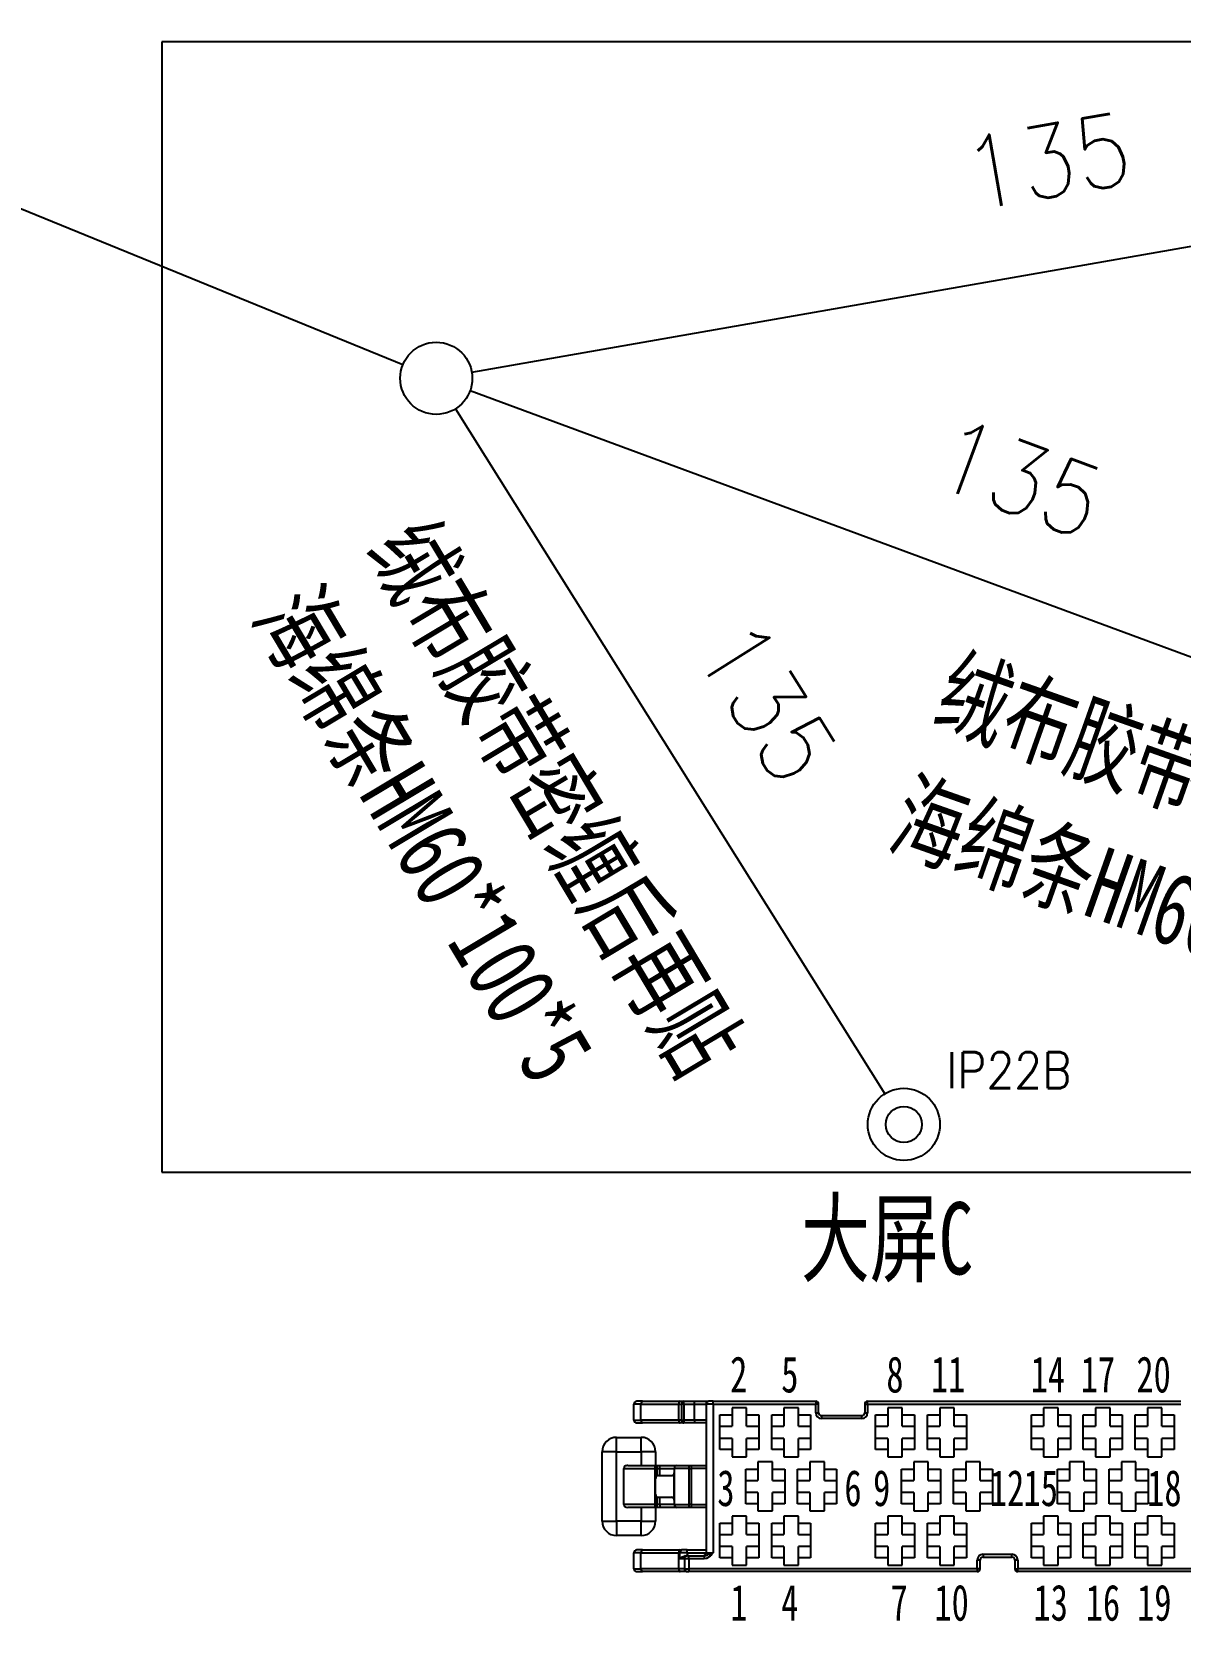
# Model space of a CAD drawing. Header units: inches. Extents: x 47316 to 59086, y 3141 to 11743.
# Drawn here: x 52484.3 to 52563.9, y 8433.8 to 8543.9 of the extents above; entities that cross this region are included whole.
import ezdxf

# ---------------------------------------------------------------- set-up
doc = ezdxf.new("R2010")
doc.units = ezdxf.units.IN
doc.header["$MEASUREMENT"] = 0
doc.layers.add('___SHELL', color=7, linetype='Continuous')
doc.styles.add('MtX_FangSong_GB2312', font='')
doc.styles.get("Standard").update_dxf_attribs({"font": ''})
doc.styles.get('MtX_FangSong_GB2312').set_extended_font_data('FangSong_GB2312')
doc.styles.get('Standard').set_extended_font_data('SimSun')
doc.linetypes.add('_VH_FOAM_COVERING_2', pattern='A,0.0001,[31,VeSys.shx,S=0.1,R=0,X=0,Y=0],-0.4,[31,VeSys.shx,S=0.1,R=180,X=0,Y=0],-0.0001', length=0.4002)

msp = doc.modelspace()

# ---------------------------------------------------------------- linework, layer by layer
at = {"color": 0, "linetype": '_VH_FOAM_COVERING_2', "lineweight": -2, "ltscale": 5}
for p, q in [((52510.07, 8520.86), (52404.71, 8563.8)), ((52514.84, 8520.35), (52595.96, 8534.55)), ((52584.47, 8493.3), (52514.73, 8519.05)), ((52513.71, 8517.8), (52543.47, 8470.35))]:
    msp.add_line(p, q, dxfattribs=at)
at = {"color": 1}
for p, q in [((52613.63, 8543.23), (52493.36, 8543.23)), ((52493.36, 8543.23), (52493.36, 8464.91)), ((52493.36, 8464.91), (52613.63, 8464.91))]:
    msp.add_line(p, q, dxfattribs=at)
at = {"color": 0, "linetype": 'Continuous', "lineweight": -2}
for centre, radius in [((52512.38, 8519.92), 2.5), ((52544.79, 8468.23), 2.5), ((52544.79, 8468.23), 1.25)]:
    msp.add_circle(centre, radius, dxfattribs=at)
at = {"layer": '___SHELL', "color": 0, "lineweight": -2, "ltscale": 0.009743}
for p, q in [((52526.67, 8449.05), (52526.28, 8449.05)), ((52526.28, 8447.55), (52526.67, 8447.55)), ((52526.67, 8438.75), (52526.28, 8438.75)), ((52526.28, 8437.25), (52526.67, 8437.25)), ((52529.58, 8437.45), (52529.19, 8437.45))]:
    msp.add_line(p, q, dxfattribs=at)
at = {"layer": '___SHELL', "color": 0, "lineweight": -2, "ltscale": 0.065579}
for p, q in [((52526.67, 8449.05), (52529.29, 8449.05)), ((52526.56, 8448.85), (52529.19, 8448.85)), ((52529.19, 8447.75), (52526.56, 8447.75)), ((52529.29, 8447.55), (52526.67, 8447.55)), ((52526.56, 8438.55), (52529.19, 8438.55)), ((52526.67, 8438.75), (52529.29, 8438.75)), ((52529.19, 8437.45), (52526.56, 8437.45)), ((52529.29, 8437.25), (52526.67, 8437.25))]:
    msp.add_line(p, q, dxfattribs=at)
at = {"layer": '___SHELL', "color": 0, "lineweight": -2, "ltscale": 0.006091}
for p, q in [((52529.29, 8449.05), (52529.53, 8449.05)), ((52529.53, 8447.55), (52529.29, 8447.55))]:
    msp.add_line(p, q, dxfattribs=at)
at = {"layer": '___SHELL', "color": 0, "lineweight": -2, "ltscale": 0.018587}
for p, q in [((52529.53, 8449.05), (52530.28, 8449.05)), ((52529.53, 8448.85), (52530.28, 8448.85)), ((52530.28, 8447.75), (52529.53, 8447.75)), ((52530.28, 8447.55), (52529.53, 8447.55))]:
    msp.add_line(p, q, dxfattribs=at)
at = {"layer": '___SHELL', "color": 0, "lineweight": -2, "ltscale": 0.005}
for p, q in [((52529.53, 8448.85), (52529.53, 8449.05)), ((52530.28, 8448.85), (52530.28, 8449.05)), ((52531.58, 8448.85), (52531.58, 8449.05)), ((52538.68, 8449.05), (52538.68, 8448.85)), ((52542.28, 8448.85), (52542.28, 8449.05)), ((52539.08, 8448.05), (52539.08, 8447.85)), ((52541.88, 8447.85), (52541.88, 8448.05)), ((52542.08, 8448.85), (52542.28, 8448.85)), ((52542.08, 8448.25), (52542.28, 8448.25)), ((52529.53, 8447.75), (52529.53, 8447.55)), ((52530.28, 8447.75), (52530.28, 8447.55)), ((52527.66, 8444.6), (52527.66, 8444.4)), ((52527.88, 8444.4), (52527.88, 8444.6)), ((52529.88, 8444.6), (52530.08, 8444.6)), ((52529.88, 8444.6), (52529.88, 8444.4)), ((52530.08, 8444.4), (52530.08, 8444.6)), ((52529.88, 8444.4), (52530.08, 8444.4)), ((52527.66, 8441.9), (52527.66, 8441.7)), ((52527.88, 8441.9), (52527.88, 8441.7)), ((52529.88, 8441.9), (52529.88, 8441.7)), ((52530.08, 8441.9), (52529.88, 8441.9)), ((52530.08, 8441.7), (52529.88, 8441.7)), ((52530.08, 8441.7), (52530.08, 8441.9)), ((52529.77, 8438.55), (52529.77, 8438.75)), ((52529.77, 8438.55), (52529.77, 8438.35)), ((52529.88, 8438.15), (52529.88, 8438.35)), ((52530.94, 8438.35), (52530.94, 8438.15)), ((52550.08, 8438.05), (52549.88, 8438.05)), ((52550.28, 8438.45), (52550.28, 8438.25)), ((52552.28, 8438.25), (52552.28, 8438.45)), ((52552.68, 8438.05), (52552.48, 8438.05)), ((52529.88, 8437.45), (52529.88, 8437.25)), ((52549.88, 8437.45), (52549.88, 8437.25)), ((52550.08, 8437.45), (52549.88, 8437.45)), ((52552.48, 8437.45), (52552.68, 8437.45)), ((52552.68, 8437.25), (52552.68, 8437.45))]:
    msp.add_line(p, q, dxfattribs=at)
at = {"layer": '___SHELL', "color": 0, "lineweight": -2, "ltscale": 0.025}
for p, q in [((52530.28, 8449.05), (52531.28, 8449.05)), ((52533.88, 8448.6), (52532.88, 8448.6)), ((52537.48, 8448.6), (52536.48, 8448.6)), ((52544.68, 8448.6), (52543.68, 8448.6)), ((52548.28, 8448.6), (52547.28, 8448.6)), ((52555.48, 8448.6), (52554.48, 8448.6)), ((52559.08, 8448.6), (52558.08, 8448.6)), ((52562.68, 8448.6), (52561.68, 8448.6)), ((52524.88, 8445.55), (52524.88, 8446.55)), ((52526.58, 8445.55), (52526.58, 8446.55)), ((52524.88, 8445.55), (52523.88, 8445.55)), ((52527.58, 8445.55), (52526.58, 8445.55)), ((52532.88, 8445.2), (52533.88, 8445.2)), ((52535.68, 8444.85), (52534.68, 8444.85)), ((52536.48, 8445.2), (52537.48, 8445.2)), ((52539.28, 8444.85), (52538.28, 8444.85)), ((52543.68, 8445.2), (52544.68, 8445.2)), ((52546.48, 8444.85), (52545.48, 8444.85)), ((52547.28, 8445.2), (52548.28, 8445.2)), ((52550.08, 8444.85), (52549.08, 8444.85)), ((52554.48, 8445.2), (52555.48, 8445.2)), ((52557.28, 8444.85), (52556.28, 8444.85)), ((52558.08, 8445.2), (52559.08, 8445.2)), ((52560.88, 8444.85), (52559.88, 8444.85)), ((52561.68, 8445.2), (52562.68, 8445.2)), ((52527.88, 8444.4), (52528.88, 8444.4)), ((52529.88, 8444.4), (52528.88, 8444.4)), ((52528.88, 8441.9), (52527.88, 8441.9)), ((52528.88, 8441.9), (52529.88, 8441.9)), ((52534.68, 8441.45), (52535.68, 8441.45)), ((52538.28, 8441.45), (52539.28, 8441.45)), ((52545.48, 8441.45), (52546.48, 8441.45)), ((52549.08, 8441.45), (52550.08, 8441.45)), ((52556.28, 8441.45), (52557.28, 8441.45)), ((52559.88, 8441.45), (52560.88, 8441.45)), ((52523.88, 8440.75), (52524.88, 8440.75)), ((52524.88, 8440.75), (52524.88, 8439.75)), ((52526.58, 8440.75), (52527.58, 8440.75)), ((52526.58, 8439.75), (52526.58, 8440.75)), ((52533.88, 8441.1), (52532.88, 8441.1)), ((52537.48, 8441.1), (52536.48, 8441.1)), ((52544.68, 8441.1), (52543.68, 8441.1)), ((52548.28, 8441.1), (52547.28, 8441.1)), ((52555.48, 8441.1), (52554.48, 8441.1)), ((52559.08, 8441.1), (52558.08, 8441.1)), ((52562.68, 8441.1), (52561.68, 8441.1)), ((52532.88, 8437.7), (52533.88, 8437.7)), ((52536.48, 8437.7), (52537.48, 8437.7)), ((52543.68, 8437.7), (52544.68, 8437.7)), ((52547.28, 8437.7), (52548.28, 8437.7)), ((52554.48, 8437.7), (52555.48, 8437.7)), ((52558.08, 8437.7), (52559.08, 8437.7)), ((52561.68, 8437.7), (52562.68, 8437.7))]:
    msp.add_line(p, q, dxfattribs=at)
at = {"layer": '___SHELL', "color": 0, "lineweight": -2, "ltscale": 0.0075}
for p, q in [((52531.58, 8449.05), (52531.28, 8449.05)), ((52529.58, 8438.15), (52529.88, 8438.15)), ((52529.58, 8437.45), (52529.88, 8437.45))]:
    msp.add_line(p, q, dxfattribs=at)
at = {"layer": '___SHELL', "color": 0, "lineweight": -2, "ltscale": 0.177501}
for p, q in [((52531.58, 8449.05), (52538.68, 8449.05)), ((52531.58, 8448.85), (52538.68, 8448.85))]:
    msp.add_line(p, q, dxfattribs=at)
at = {"layer": '___SHELL', "color": 0, "lineweight": -2}
for p, q in [((52542.28, 8449.05), (52563.98, 8449.05)), ((52542.28, 8448.85), (52563.98, 8448.85)), ((52529.27, 8438.15), (52529.44, 8438.27)), ((52529.44, 8438.27), (52529.61, 8438.34)), ((52530.94, 8438.15), (52531.13, 8438.18)), ((52531.13, 8438.18), (52531.39, 8438.35)), ((52549.88, 8437.45), (52529.88, 8437.45)), ((52549.88, 8437.25), (52529.88, 8437.25))]:
    msp.add_line(p, q, dxfattribs=at)
at = {"layer": '___SHELL', "color": 0, "lineweight": -2, "ltscale": 0.012178}
for p, q in [((52526.56, 8448.85), (52526.08, 8448.85)), ((52526.08, 8447.75), (52526.56, 8447.75)), ((52526.56, 8438.55), (52526.08, 8438.55)), ((52526.08, 8437.45), (52526.56, 8437.45)), ((52529.78, 8437.25), (52529.29, 8437.25))]:
    msp.add_line(p, q, dxfattribs=at)
at = {"layer": '___SHELL', "color": 0, "lineweight": -2, "ltscale": 0.0275}
for p, q in [((52526.08, 8447.75), (52526.08, 8448.85)), ((52526.56, 8447.75), (52526.56, 8448.85)), ((52529.19, 8447.75), (52529.19, 8448.85)), ((52529.38, 8448.85), (52529.38, 8447.75)), ((52529.53, 8448.85), (52529.53, 8447.75)), ((52530.28, 8447.75), (52530.28, 8448.85)), ((52526.08, 8437.45), (52526.08, 8438.55)), ((52526.56, 8437.45), (52526.56, 8438.55)), ((52529.19, 8437.45), (52529.19, 8438.55))]:
    msp.add_line(p, q, dxfattribs=at)
at = {"layer": '___SHELL', "color": 0, "lineweight": -2, "ltscale": 0.004874}
for p, q in [((52529.19, 8448.85), (52529.38, 8448.85)), ((52529.38, 8447.75), (52529.19, 8447.75))]:
    msp.add_line(p, q, dxfattribs=at)
at = {"layer": '___SHELL', "color": 0, "lineweight": -2, "ltscale": 0.003783}
for p, q in [((52529.53, 8448.85), (52529.38, 8448.85)), ((52529.38, 8447.75), (52529.53, 8447.75))]:
    msp.add_line(p, q, dxfattribs=at)
at = {"layer": '___SHELL', "color": 0, "lineweight": -2, "ltscale": 0.02}
for p, q in [((52530.28, 8448.85), (52531.08, 8448.85)), ((52529.08, 8444.6), (52529.88, 8444.6)), ((52529.88, 8441.7), (52529.08, 8441.7))]:
    msp.add_line(p, q, dxfattribs=at)
at = {"layer": '___SHELL', "color": 0, "lineweight": -2, "ltscale": 0.0125}
for p, q in [((52531.58, 8448.85), (52531.08, 8448.85)), ((52532.88, 8448.6), (52532.88, 8448.1)), ((52533.88, 8448.1), (52533.88, 8448.6)), ((52536.48, 8448.6), (52536.48, 8448.1)), ((52537.48, 8448.1), (52537.48, 8448.6)), ((52543.68, 8448.6), (52543.68, 8448.1)), ((52544.68, 8448.1), (52544.68, 8448.6)), ((52547.28, 8448.6), (52547.28, 8448.1)), ((52548.28, 8448.1), (52548.28, 8448.6)), ((52554.48, 8448.6), (52554.48, 8448.1)), ((52555.48, 8448.1), (52555.48, 8448.6)), ((52558.08, 8448.6), (52558.08, 8448.1)), ((52559.08, 8448.1), (52559.08, 8448.6)), ((52561.68, 8448.6), (52561.68, 8448.1)), ((52562.68, 8448.1), (52562.68, 8448.6)), ((52532.88, 8445.7), (52532.88, 8445.2)), ((52533.88, 8445.2), (52533.88, 8445.7)), ((52536.48, 8445.7), (52536.48, 8445.2)), ((52537.48, 8445.2), (52537.48, 8445.7)), ((52543.68, 8445.7), (52543.68, 8445.2)), ((52544.68, 8445.2), (52544.68, 8445.7)), ((52547.28, 8445.7), (52547.28, 8445.2)), ((52548.28, 8445.2), (52548.28, 8445.7)), ((52554.48, 8445.7), (52554.48, 8445.2)), ((52555.48, 8445.2), (52555.48, 8445.7)), ((52558.08, 8445.7), (52558.08, 8445.2)), ((52559.08, 8445.2), (52559.08, 8445.7)), ((52561.68, 8445.7), (52561.68, 8445.2)), ((52562.68, 8445.2), (52562.68, 8445.7)), ((52534.68, 8444.85), (52534.68, 8444.35)), ((52535.68, 8444.35), (52535.68, 8444.85)), ((52538.28, 8444.85), (52538.28, 8444.35)), ((52539.28, 8444.35), (52539.28, 8444.85)), ((52545.48, 8444.85), (52545.48, 8444.35)), ((52546.48, 8444.35), (52546.48, 8444.85)), ((52549.08, 8444.85), (52549.08, 8444.35)), ((52550.08, 8444.35), (52550.08, 8444.85)), ((52556.28, 8444.85), (52556.28, 8444.35)), ((52557.28, 8444.35), (52557.28, 8444.85)), ((52559.88, 8444.85), (52559.88, 8444.35)), ((52560.88, 8444.35), (52560.88, 8444.85)), ((52527.88, 8443.9), (52527.88, 8444.4)), ((52527.88, 8441.9), (52527.88, 8442.4)), ((52534.68, 8441.95), (52534.68, 8441.45)), ((52535.68, 8441.45), (52535.68, 8441.95)), ((52538.28, 8441.95), (52538.28, 8441.45)), ((52539.28, 8441.45), (52539.28, 8441.95)), ((52545.48, 8441.95), (52545.48, 8441.45)), ((52546.48, 8441.45), (52546.48, 8441.95)), ((52549.08, 8441.95), (52549.08, 8441.45)), ((52550.08, 8441.45), (52550.08, 8441.95)), ((52556.28, 8441.95), (52556.28, 8441.45)), ((52557.28, 8441.45), (52557.28, 8441.95)), ((52559.88, 8441.95), (52559.88, 8441.45)), ((52560.88, 8441.45), (52560.88, 8441.95)), ((52532.88, 8441.1), (52532.88, 8440.6)), ((52533.88, 8440.6), (52533.88, 8441.1)), ((52536.48, 8441.1), (52536.48, 8440.6)), ((52537.48, 8440.6), (52537.48, 8441.1)), ((52543.68, 8441.1), (52543.68, 8440.6)), ((52544.68, 8440.6), (52544.68, 8441.1)), ((52547.28, 8441.1), (52547.28, 8440.6)), ((52548.28, 8440.6), (52548.28, 8441.1)), ((52554.48, 8441.1), (52554.48, 8440.6)), ((52555.48, 8440.6), (52555.48, 8441.1)), ((52558.08, 8441.1), (52558.08, 8440.6)), ((52559.08, 8440.6), (52559.08, 8441.1)), ((52561.68, 8441.1), (52561.68, 8440.6)), ((52562.68, 8440.6), (52562.68, 8441.1)), ((52532.88, 8438.2), (52532.88, 8437.7)), ((52533.88, 8437.7), (52533.88, 8438.2)), ((52536.48, 8438.2), (52536.48, 8437.7)), ((52537.48, 8437.7), (52537.48, 8438.2)), ((52543.68, 8438.2), (52543.68, 8437.7)), ((52544.68, 8437.7), (52544.68, 8438.2)), ((52547.28, 8438.2), (52547.28, 8437.7)), ((52548.28, 8437.7), (52548.28, 8438.2)), ((52554.48, 8438.2), (52554.48, 8437.7)), ((52555.48, 8437.7), (52555.48, 8438.2)), ((52558.08, 8438.2), (52558.08, 8437.7)), ((52559.08, 8437.7), (52559.08, 8438.2)), ((52561.68, 8438.2), (52561.68, 8437.7)), ((52562.68, 8437.7), (52562.68, 8438.2))]:
    msp.add_line(p, q, dxfattribs=at)
at = {"layer": '___SHELL', "color": 0, "lineweight": -2, "ltscale": 0.2575}
for p, q in [((52531.08, 8448.85), (52531.08, 8438.55)), ((52531.58, 8448.85), (52531.58, 8438.55))]:
    msp.add_line(p, q, dxfattribs=at)
at = {"layer": '___SHELL', "color": 0, "lineweight": -2, "ltscale": 0.060001}
for p, q in [((52532.03, 8445.7), (52532.03, 8448.1)), ((52534.73, 8448.1), (52534.73, 8445.7)), ((52535.63, 8445.7), (52535.63, 8448.1)), ((52538.33, 8448.1), (52538.33, 8445.7)), ((52542.83, 8445.7), (52542.83, 8448.1)), ((52545.53, 8448.1), (52545.53, 8445.7)), ((52546.43, 8445.7), (52546.43, 8448.1)), ((52549.13, 8448.1), (52549.13, 8445.7)), ((52553.63, 8445.7), (52553.63, 8448.1)), ((52556.33, 8448.1), (52556.33, 8445.7)), ((52557.23, 8445.7), (52557.23, 8448.1)), ((52559.93, 8448.1), (52559.93, 8445.7)), ((52560.83, 8445.7), (52560.83, 8448.1)), ((52563.53, 8448.1), (52563.53, 8445.7)), ((52533.83, 8441.95), (52533.83, 8444.35)), ((52536.53, 8444.35), (52536.53, 8441.95)), ((52537.43, 8441.95), (52537.43, 8444.35)), ((52540.13, 8444.35), (52540.13, 8441.95)), ((52544.63, 8441.95), (52544.63, 8444.35)), ((52547.33, 8444.35), (52547.33, 8441.95)), ((52548.23, 8441.95), (52548.23, 8444.35)), ((52550.93, 8444.35), (52550.93, 8441.95)), ((52555.43, 8441.95), (52555.43, 8444.35)), ((52558.13, 8444.35), (52558.13, 8441.95)), ((52559.03, 8441.95), (52559.03, 8444.35)), ((52561.73, 8444.35), (52561.73, 8441.95)), ((52532.03, 8438.2), (52532.03, 8440.6)), ((52534.73, 8440.6), (52534.73, 8438.2)), ((52535.63, 8438.2), (52535.63, 8440.6)), ((52538.33, 8440.6), (52538.33, 8438.2)), ((52542.83, 8438.2), (52542.83, 8440.6)), ((52545.53, 8440.6), (52545.53, 8438.2)), ((52546.43, 8438.2), (52546.43, 8440.6)), ((52549.13, 8440.6), (52549.13, 8438.2)), ((52553.63, 8438.2), (52553.63, 8440.6)), ((52556.33, 8440.6), (52556.33, 8438.2)), ((52557.23, 8438.2), (52557.23, 8440.6)), ((52559.93, 8440.6), (52559.93, 8438.2)), ((52560.83, 8438.2), (52560.83, 8440.6)), ((52563.53, 8440.6), (52563.53, 8438.2))]:
    msp.add_line(p, q, dxfattribs=at)
at = {"layer": '___SHELL', "color": 0, "lineweight": -2, "ltscale": 0.021249}
for p, q in [((52532.03, 8448.1), (52532.88, 8448.1)), ((52537.48, 8448.1), (52538.33, 8448.1)), ((52544.68, 8448.1), (52545.53, 8448.1)), ((52546.43, 8448.1), (52547.28, 8448.1)), ((52548.28, 8448.1), (52549.13, 8448.1)), ((52555.48, 8448.1), (52556.33, 8448.1)), ((52557.23, 8448.1), (52558.08, 8448.1)), ((52562.68, 8448.1), (52563.53, 8448.1)), ((52532.03, 8447.32), (52532.88, 8447.32)), ((52537.48, 8447.32), (52538.33, 8447.32)), ((52544.68, 8447.32), (52545.53, 8447.32)), ((52546.43, 8447.32), (52547.28, 8447.32)), ((52548.28, 8447.32), (52549.13, 8447.32)), ((52555.48, 8447.32), (52556.33, 8447.32)), ((52557.23, 8447.32), (52558.08, 8447.32)), ((52562.68, 8447.32), (52563.53, 8447.32)), ((52532.88, 8446.48), (52532.03, 8446.48)), ((52532.88, 8445.7), (52532.03, 8445.7)), ((52538.33, 8446.48), (52537.48, 8446.48)), ((52538.33, 8445.7), (52537.48, 8445.7)), ((52545.53, 8446.48), (52544.68, 8446.48)), ((52545.53, 8445.7), (52544.68, 8445.7)), ((52547.28, 8446.48), (52546.43, 8446.48)), ((52547.28, 8445.7), (52546.43, 8445.7)), ((52549.13, 8446.48), (52548.28, 8446.48)), ((52549.13, 8445.7), (52548.28, 8445.7)), ((52556.33, 8446.48), (52555.48, 8446.48)), ((52556.33, 8445.7), (52555.48, 8445.7)), ((52558.08, 8446.48), (52557.23, 8446.48)), ((52558.08, 8445.7), (52557.23, 8445.7)), ((52563.53, 8446.48), (52562.68, 8446.48)), ((52563.53, 8445.7), (52562.68, 8445.7)), ((52535.68, 8444.35), (52536.53, 8444.35)), ((52535.68, 8443.57), (52536.53, 8443.57)), ((52537.43, 8444.35), (52538.28, 8444.35)), ((52537.43, 8443.57), (52538.28, 8443.57)), ((52539.28, 8444.35), (52540.13, 8444.35)), ((52539.28, 8443.57), (52540.13, 8443.57)), ((52546.48, 8444.35), (52547.33, 8444.35)), ((52546.48, 8443.57), (52547.33, 8443.57)), ((52548.23, 8444.35), (52549.08, 8444.35)), ((52548.23, 8443.57), (52549.08, 8443.57)), ((52555.43, 8444.35), (52556.28, 8444.35)), ((52555.43, 8443.57), (52556.28, 8443.57)), ((52557.28, 8444.35), (52558.13, 8444.35)), ((52557.28, 8443.57), (52558.13, 8443.57)), ((52559.03, 8444.35), (52559.88, 8444.35)), ((52559.03, 8443.57), (52559.88, 8443.57)), ((52536.53, 8442.73), (52535.68, 8442.73)), ((52538.28, 8442.73), (52537.43, 8442.73)), ((52540.13, 8442.73), (52539.28, 8442.73)), ((52547.33, 8442.73), (52546.48, 8442.73)), ((52549.08, 8442.73), (52548.23, 8442.73)), ((52556.28, 8442.73), (52555.43, 8442.73)), ((52558.13, 8442.73), (52557.28, 8442.73)), ((52559.88, 8442.73), (52559.03, 8442.73)), ((52536.53, 8441.95), (52535.68, 8441.95)), ((52538.28, 8441.95), (52537.43, 8441.95)), ((52540.13, 8441.95), (52539.28, 8441.95)), ((52547.33, 8441.95), (52546.48, 8441.95)), ((52549.08, 8441.95), (52548.23, 8441.95)), ((52556.28, 8441.95), (52555.43, 8441.95)), ((52558.13, 8441.95), (52557.28, 8441.95)), ((52559.88, 8441.95), (52559.03, 8441.95)), ((52532.03, 8440.6), (52532.88, 8440.6)), ((52537.48, 8440.6), (52538.33, 8440.6)), ((52544.68, 8440.6), (52545.53, 8440.6)), ((52546.43, 8440.6), (52547.28, 8440.6)), ((52548.28, 8440.6), (52549.13, 8440.6)), ((52555.48, 8440.6), (52556.33, 8440.6)), ((52557.23, 8440.6), (52558.08, 8440.6)), ((52562.68, 8440.6), (52563.53, 8440.6)), ((52532.03, 8439.82), (52532.88, 8439.82)), ((52537.48, 8439.82), (52538.33, 8439.82)), ((52544.68, 8439.82), (52545.53, 8439.82)), ((52546.43, 8439.82), (52547.28, 8439.82)), ((52548.28, 8439.82), (52549.13, 8439.82)), ((52555.48, 8439.82), (52556.33, 8439.82)), ((52557.23, 8439.82), (52558.08, 8439.82)), ((52562.68, 8439.82), (52563.53, 8439.82)), ((52532.88, 8438.98), (52532.03, 8438.98)), ((52532.88, 8438.2), (52532.03, 8438.2)), ((52538.33, 8438.98), (52537.48, 8438.98)), ((52538.33, 8438.2), (52537.48, 8438.2)), ((52545.53, 8438.98), (52544.68, 8438.98)), ((52545.53, 8438.2), (52544.68, 8438.2)), ((52547.28, 8438.98), (52546.43, 8438.98)), ((52547.28, 8438.2), (52546.43, 8438.2)), ((52549.13, 8438.98), (52548.28, 8438.98)), ((52549.13, 8438.2), (52548.28, 8438.2)), ((52556.33, 8438.98), (52555.48, 8438.98)), ((52556.33, 8438.2), (52555.48, 8438.2)), ((52558.08, 8438.98), (52557.23, 8438.98)), ((52558.08, 8438.2), (52557.23, 8438.2)), ((52563.53, 8438.98), (52562.68, 8438.98)), ((52563.53, 8438.2), (52562.68, 8438.2))]:
    msp.add_line(p, q, dxfattribs=at)
at = {"layer": '___SHELL', "color": 0, "lineweight": -2, "ltscale": 0.0195}
for p, q in [((52532.88, 8448.1), (52532.88, 8447.32)), ((52533.88, 8447.32), (52533.88, 8448.1)), ((52536.48, 8448.1), (52536.48, 8447.32)), ((52537.48, 8447.32), (52537.48, 8448.1)), ((52543.68, 8448.1), (52543.68, 8447.32)), ((52544.68, 8447.32), (52544.68, 8448.1)), ((52547.28, 8448.1), (52547.28, 8447.32)), ((52548.28, 8447.32), (52548.28, 8448.1)), ((52554.48, 8448.1), (52554.48, 8447.32)), ((52555.48, 8447.32), (52555.48, 8448.1)), ((52558.08, 8448.1), (52558.08, 8447.32)), ((52559.08, 8447.32), (52559.08, 8448.1)), ((52561.68, 8448.1), (52561.68, 8447.32)), ((52562.68, 8447.32), (52562.68, 8448.1)), ((52532.88, 8446.48), (52532.88, 8445.7)), ((52533.88, 8445.7), (52533.88, 8446.48)), ((52536.48, 8446.48), (52536.48, 8445.7)), ((52537.48, 8445.7), (52537.48, 8446.48)), ((52543.68, 8446.48), (52543.68, 8445.7)), ((52544.68, 8445.7), (52544.68, 8446.48)), ((52547.28, 8446.48), (52547.28, 8445.7)), ((52548.28, 8445.7), (52548.28, 8446.48)), ((52554.48, 8446.48), (52554.48, 8445.7)), ((52555.48, 8445.7), (52555.48, 8446.48)), ((52558.08, 8446.48), (52558.08, 8445.7)), ((52559.08, 8445.7), (52559.08, 8446.48)), ((52561.68, 8446.48), (52561.68, 8445.7)), ((52562.68, 8445.7), (52562.68, 8446.48)), ((52534.68, 8444.35), (52534.68, 8443.57)), ((52535.68, 8443.57), (52535.68, 8444.35)), ((52538.28, 8444.35), (52538.28, 8443.57)), ((52539.28, 8443.57), (52539.28, 8444.35)), ((52545.48, 8444.35), (52545.48, 8443.57)), ((52546.48, 8443.57), (52546.48, 8444.35)), ((52549.08, 8444.35), (52549.08, 8443.57)), ((52550.08, 8443.57), (52550.08, 8444.35)), ((52556.28, 8444.35), (52556.28, 8443.57)), ((52557.28, 8443.57), (52557.28, 8444.35)), ((52559.88, 8444.35), (52559.88, 8443.57)), ((52560.88, 8443.57), (52560.88, 8444.35)), ((52534.68, 8442.73), (52534.68, 8441.95)), ((52535.68, 8441.95), (52535.68, 8442.73)), ((52538.28, 8442.73), (52538.28, 8441.95)), ((52539.28, 8441.95), (52539.28, 8442.73)), ((52545.48, 8442.73), (52545.48, 8441.95)), ((52546.48, 8441.95), (52546.48, 8442.73)), ((52549.08, 8442.73), (52549.08, 8441.95)), ((52550.08, 8441.95), (52550.08, 8442.73)), ((52556.28, 8442.73), (52556.28, 8441.95)), ((52557.28, 8441.95), (52557.28, 8442.73)), ((52559.88, 8442.73), (52559.88, 8441.95)), ((52560.88, 8441.95), (52560.88, 8442.73)), ((52532.88, 8440.6), (52532.88, 8439.82)), ((52533.88, 8439.82), (52533.88, 8440.6)), ((52536.48, 8440.6), (52536.48, 8439.82)), ((52537.48, 8439.82), (52537.48, 8440.6)), ((52543.68, 8440.6), (52543.68, 8439.82)), ((52544.68, 8439.82), (52544.68, 8440.6)), ((52547.28, 8440.6), (52547.28, 8439.82)), ((52548.28, 8439.82), (52548.28, 8440.6)), ((52554.48, 8440.6), (52554.48, 8439.82)), ((52555.48, 8439.82), (52555.48, 8440.6)), ((52558.08, 8440.6), (52558.08, 8439.82)), ((52559.08, 8439.82), (52559.08, 8440.6)), ((52561.68, 8440.6), (52561.68, 8439.82)), ((52562.68, 8439.82), (52562.68, 8440.6)), ((52532.88, 8438.98), (52532.88, 8438.2)), ((52533.88, 8438.2), (52533.88, 8438.98)), ((52536.48, 8438.98), (52536.48, 8438.2)), ((52537.48, 8438.2), (52537.48, 8438.98)), ((52543.68, 8438.98), (52543.68, 8438.2)), ((52544.68, 8438.2), (52544.68, 8438.98)), ((52547.28, 8438.98), (52547.28, 8438.2)), ((52548.28, 8438.2), (52548.28, 8438.98)), ((52554.48, 8438.98), (52554.48, 8438.2)), ((52555.48, 8438.2), (52555.48, 8438.98)), ((52558.08, 8438.98), (52558.08, 8438.2)), ((52559.08, 8438.2), (52559.08, 8438.98)), ((52561.68, 8438.98), (52561.68, 8438.2)), ((52562.68, 8438.2), (52562.68, 8438.98))]:
    msp.add_line(p, q, dxfattribs=at)
at = {"layer": '___SHELL', "color": 0, "lineweight": -2, "ltscale": 0.021251}
for p, q in [((52533.88, 8448.1), (52534.73, 8448.1)), ((52535.63, 8448.1), (52536.48, 8448.1)), ((52542.83, 8448.1), (52543.68, 8448.1)), ((52553.63, 8448.1), (52554.48, 8448.1)), ((52559.08, 8448.1), (52559.93, 8448.1)), ((52560.83, 8448.1), (52561.68, 8448.1)), ((52533.88, 8447.32), (52534.73, 8447.32)), ((52535.63, 8447.32), (52536.48, 8447.32)), ((52542.83, 8447.32), (52543.68, 8447.32)), ((52553.63, 8447.32), (52554.48, 8447.32)), ((52559.08, 8447.32), (52559.93, 8447.32)), ((52560.83, 8447.32), (52561.68, 8447.32)), ((52534.73, 8446.48), (52533.88, 8446.48)), ((52534.73, 8445.7), (52533.88, 8445.7)), ((52536.48, 8446.48), (52535.63, 8446.48)), ((52536.48, 8445.7), (52535.63, 8445.7)), ((52543.68, 8446.48), (52542.83, 8446.48)), ((52543.68, 8445.7), (52542.83, 8445.7)), ((52554.48, 8446.48), (52553.63, 8446.48)), ((52554.48, 8445.7), (52553.63, 8445.7)), ((52559.93, 8446.48), (52559.08, 8446.48)), ((52559.93, 8445.7), (52559.08, 8445.7)), ((52561.68, 8446.48), (52560.83, 8446.48)), ((52561.68, 8445.7), (52560.83, 8445.7)), ((52533.83, 8444.35), (52534.68, 8444.35)), ((52533.83, 8443.57), (52534.68, 8443.57)), ((52544.63, 8444.35), (52545.48, 8444.35)), ((52544.63, 8443.57), (52545.48, 8443.57)), ((52550.08, 8444.35), (52550.93, 8444.35)), ((52550.08, 8443.57), (52550.93, 8443.57)), ((52560.88, 8444.35), (52561.73, 8444.35)), ((52560.88, 8443.57), (52561.73, 8443.57)), ((52534.68, 8442.73), (52533.83, 8442.73)), ((52545.48, 8442.73), (52544.63, 8442.73)), ((52550.93, 8442.73), (52550.08, 8442.73)), ((52561.73, 8442.73), (52560.88, 8442.73)), ((52534.68, 8441.95), (52533.83, 8441.95)), ((52545.48, 8441.95), (52544.63, 8441.95)), ((52550.93, 8441.95), (52550.08, 8441.95)), ((52561.73, 8441.95), (52560.88, 8441.95)), ((52533.88, 8440.6), (52534.73, 8440.6)), ((52535.63, 8440.6), (52536.48, 8440.6)), ((52542.83, 8440.6), (52543.68, 8440.6)), ((52553.63, 8440.6), (52554.48, 8440.6)), ((52559.08, 8440.6), (52559.93, 8440.6)), ((52560.83, 8440.6), (52561.68, 8440.6)), ((52533.88, 8439.82), (52534.73, 8439.82)), ((52535.63, 8439.82), (52536.48, 8439.82)), ((52542.83, 8439.82), (52543.68, 8439.82)), ((52553.63, 8439.82), (52554.48, 8439.82)), ((52559.08, 8439.82), (52559.93, 8439.82)), ((52560.83, 8439.82), (52561.68, 8439.82)), ((52534.73, 8438.98), (52533.88, 8438.98)), ((52534.73, 8438.2), (52533.88, 8438.2)), ((52536.48, 8438.98), (52535.63, 8438.98)), ((52536.48, 8438.2), (52535.63, 8438.2)), ((52543.68, 8438.98), (52542.83, 8438.98)), ((52543.68, 8438.2), (52542.83, 8438.2)), ((52554.48, 8438.98), (52553.63, 8438.98)), ((52554.48, 8438.2), (52553.63, 8438.2)), ((52559.93, 8438.98), (52559.08, 8438.98)), ((52559.93, 8438.2), (52559.08, 8438.2)), ((52561.68, 8438.98), (52560.83, 8438.98)), ((52561.68, 8438.2), (52560.83, 8438.2))]:
    msp.add_line(p, q, dxfattribs=at)
at = {"layer": '___SHELL', "color": 0, "lineweight": -2, "ltscale": 0.015}
for p, q in [((52538.68, 8448.25), (52538.68, 8448.85)), ((52538.88, 8448.25), (52538.88, 8448.85)), ((52542.08, 8448.85), (52542.08, 8448.25)), ((52542.28, 8448.85), (52542.28, 8448.25)), ((52549.88, 8437.45), (52549.88, 8438.05)), ((52550.08, 8437.45), (52550.08, 8438.05)), ((52552.48, 8438.05), (52552.48, 8437.45)), ((52552.68, 8438.05), (52552.68, 8437.45))]:
    msp.add_line(p, q, dxfattribs=at)
at = {"layer": '___SHELL', "color": 0, "lineweight": -2, "ltscale": 0.004999}
for p, q in [((52538.88, 8448.85), (52538.68, 8448.85)), ((52538.68, 8448.25), (52538.88, 8448.25))]:
    msp.add_line(p, q, dxfattribs=at)
at = {"layer": '___SHELL', "color": 0, "lineweight": -2, "ltscale": 0.07}
for p, q in [((52541.88, 8448.05), (52539.08, 8448.05)), ((52541.88, 8447.85), (52539.08, 8447.85))]:
    msp.add_line(p, q, dxfattribs=at)
at = {"layer": '___SHELL', "color": 0, "lineweight": -2, "ltscale": 0.01412}
msp.add_line((52530.84, 8447.75), (52530.28, 8447.75), dxfattribs=at)
at = {"layer": '___SHELL', "color": 0, "lineweight": -2, "ltscale": 0.017651}
msp.add_line((52530.98, 8447.55), (52530.28, 8447.55), dxfattribs=at)
at = {"layer": '___SHELL', "color": 0, "lineweight": -2, "ltscale": 0.005879}
msp.add_line((52531.08, 8447.75), (52530.84, 8447.75), dxfattribs=at)
at = {"layer": '___SHELL', "color": 0, "lineweight": -2, "ltscale": 0.002348}
msp.add_line((52531.08, 8447.55), (52530.98, 8447.55), dxfattribs=at)
at = {"layer": '___SHELL', "color": 0, "lineweight": -2, "ltscale": 0.0425}
for p, q in [((52524.88, 8446.55), (52526.58, 8446.55)), ((52524.88, 8445.55), (52526.58, 8445.55)), ((52526.58, 8440.75), (52524.88, 8440.75)), ((52526.58, 8439.75), (52524.88, 8439.75))]:
    msp.add_line(p, q, dxfattribs=at)
at = {"layer": '___SHELL', "color": 0, "lineweight": -2, "ltscale": 0.12}
for p, q in [((52523.88, 8440.75), (52523.88, 8445.55)), ((52524.88, 8440.75), (52524.88, 8445.55))]:
    msp.add_line(p, q, dxfattribs=at)
at = {"layer": '___SHELL', "color": 0, "lineweight": -2, "ltscale": 0.05}
for p, q in [((52525.66, 8444.6), (52527.66, 8444.6)), ((52527.66, 8441.7), (52525.66, 8441.7)), ((52550.28, 8438.45), (52552.28, 8438.45)), ((52550.28, 8438.25), (52552.28, 8438.25))]:
    msp.add_line(p, q, dxfattribs=at)
at = {"layer": '___SHELL', "color": 0, "lineweight": -2, "ltscale": 0.02375}
for p, q in [((52526.58, 8445.55), (52526.58, 8444.6)), ((52527.58, 8445.55), (52527.58, 8444.6)), ((52526.58, 8441.7), (52526.58, 8440.75)), ((52527.58, 8441.7), (52527.58, 8440.75))]:
    msp.add_line(p, q, dxfattribs=at)
at = {"layer": '___SHELL', "color": 0, "lineweight": -2, "ltscale": 0.005429}
for p, q in [((52527.66, 8444.6), (52527.88, 8444.6)), ((52527.66, 8444.4), (52527.88, 8444.4)), ((52527.88, 8441.9), (52527.66, 8441.9)), ((52527.88, 8441.7), (52527.66, 8441.7))]:
    msp.add_line(p, q, dxfattribs=at)
at = {"layer": '___SHELL', "color": 0, "lineweight": -2, "ltscale": 0.029979}
msp.add_line((52527.88, 8444.6), (52529.08, 8444.6), dxfattribs=at)
at = {"layer": '___SHELL', "color": 0, "lineweight": -2, "ltscale": 0.021193}
msp.add_line((52530.08, 8444.6), (52530.92, 8444.6), dxfattribs=at)
at = {"layer": '___SHELL', "color": 0, "lineweight": -2, "ltscale": 0.003807}
msp.add_line((52530.92, 8444.6), (52531.08, 8444.6), dxfattribs=at)
at = {"layer": '___SHELL', "color": 0, "lineweight": -2, "ltscale": 0.0625}
for p, q in [((52525.38, 8441.9), (52525.38, 8444.4)), ((52527.52, 8444.4), (52527.52, 8441.9)), ((52528.88, 8444.4), (52528.88, 8441.9)), ((52529.88, 8444.4), (52529.88, 8441.9)), ((52530.08, 8441.9), (52530.08, 8444.4))]:
    msp.add_line(p, q, dxfattribs=at)
at = {"layer": '___SHELL', "color": 0, "lineweight": -2, "ltscale": 0.053535}
for p, q in [((52525.38, 8444.4), (52527.52, 8444.4)), ((52527.52, 8441.9), (52525.38, 8441.9))]:
    msp.add_line(p, q, dxfattribs=at)
at = {"layer": '___SHELL', "color": 0, "lineweight": -2, "ltscale": 0.003535}
for p, q in [((52527.66, 8444.4), (52527.52, 8444.4)), ((52527.52, 8441.9), (52527.66, 8441.9))]:
    msp.add_line(p, q, dxfattribs=at)
at = {"layer": '___SHELL', "color": 0, "lineweight": -2, "ltscale": 0.027499}
msp.add_line((52527.58, 8442.6), (52527.58, 8443.7), dxfattribs=at)
at = {"layer": '___SHELL', "color": 0, "lineweight": -2, "ltscale": 0.01344}
msp.add_line((52527.66, 8444.4), (52527.66, 8443.86), dxfattribs=at)
at = {"layer": '___SHELL', "color": 0, "lineweight": -2, "ltscale": 0.022501}
for p, q in [((52527.78, 8443.9), (52528.68, 8443.9)), ((52527.78, 8442.4), (52528.68, 8442.4))]:
    msp.add_line(p, q, dxfattribs=at)
at = {"layer": '___SHELL', "color": 0, "lineweight": -2, "ltscale": 0.042497}
msp.add_line((52528.85, 8444), (52528.85, 8442.3), dxfattribs=at)
at = {"layer": '___SHELL', "color": 0, "lineweight": -2, "ltscale": 0.017662}
msp.add_line((52530.78, 8444.4), (52530.08, 8444.4), dxfattribs=at)
at = {"layer": '___SHELL', "color": 0, "lineweight": -2, "ltscale": 0.007338}
msp.add_line((52531.08, 8444.4), (52530.78, 8444.4), dxfattribs=at)
at = {"layer": '___SHELL', "color": 0, "lineweight": -2, "ltscale": 0.013439}
msp.add_line((52527.66, 8442.44), (52527.66, 8441.9), dxfattribs=at)
at = {"layer": '___SHELL', "color": 0, "lineweight": -2, "ltscale": 0.03}
msp.add_line((52529.08, 8441.7), (52527.88, 8441.7), dxfattribs=at)
at = {"layer": '___SHELL', "color": 0, "lineweight": -2, "ltscale": 0.008719}
msp.add_line((52530.08, 8441.9), (52530.42, 8441.9), dxfattribs=at)
at = {"layer": '___SHELL', "color": 0, "lineweight": -2, "ltscale": 0.010463}
msp.add_line((52530.49, 8441.7), (52530.08, 8441.7), dxfattribs=at)
at = {"layer": '___SHELL', "color": 0, "lineweight": -2, "ltscale": 0.016281}
msp.add_line((52530.42, 8441.9), (52531.08, 8441.9), dxfattribs=at)
at = {"layer": '___SHELL', "color": 0, "lineweight": -2, "ltscale": 0.014537}
msp.add_line((52531.08, 8441.7), (52530.49, 8441.7), dxfattribs=at)
at = {"layer": '___SHELL', "color": 0, "lineweight": -2, "ltscale": 0.002165}
msp.add_line((52529.19, 8438.55), (52529.27, 8438.55), dxfattribs=at)
at = {"layer": '___SHELL', "color": 0, "lineweight": -2, "ltscale": 0.012422}
msp.add_line((52529.77, 8438.55), (52529.27, 8438.55), dxfattribs=at)
at = {"layer": '___SHELL', "color": 0, "lineweight": -2, "ltscale": 0.01}
msp.add_line((52529.27, 8438.15), (52529.27, 8438.55), dxfattribs=at)
at = {"layer": '___SHELL', "color": 0, "lineweight": -2, "ltscale": 0.004982}
msp.add_line((52529.27, 8438.15), (52529.47, 8438.15), dxfattribs=at)
at = {"layer": '___SHELL', "color": 0, "lineweight": -2, "ltscale": 0.002705}
msp.add_line((52529.29, 8438.75), (52529.4, 8438.75), dxfattribs=at)
at = {"layer": '___SHELL', "color": 0, "lineweight": -2, "ltscale": 0.009317}
msp.add_line((52529.77, 8438.75), (52529.4, 8438.75), dxfattribs=at)
at = {"layer": '___SHELL', "color": 0, "lineweight": -2, "ltscale": 0.002596}
msp.add_line((52529.47, 8438.15), (52529.58, 8438.15), dxfattribs=at)
at = {"layer": '___SHELL', "color": 0, "lineweight": -2, "ltscale": 0.0175}
for p, q in [((52529.58, 8438.15), (52529.58, 8437.45)), ((52529.88, 8438.15), (52529.88, 8437.45))]:
    msp.add_line(p, q, dxfattribs=at)
at = {"layer": '___SHELL', "color": 0, "lineweight": -2, "ltscale": 0.002791}
msp.add_line((52529.66, 8438.35), (52529.78, 8438.35), dxfattribs=at)
at = {"layer": '___SHELL', "color": 0, "lineweight": -2, "ltscale": 0.032655}
for p, q in [((52529.77, 8438.75), (52531.08, 8438.75)), ((52529.77, 8438.55), (52531.08, 8438.55))]:
    msp.add_line(p, q, dxfattribs=at)
at = {"layer": '___SHELL', "color": 0, "lineweight": -2, "ltscale": 0.002499}
for p, q in [((52529.88, 8438.35), (52529.78, 8438.35)), ((52529.78, 8437.25), (52529.88, 8437.25))]:
    msp.add_line(p, q, dxfattribs=at)
at = {"layer": '___SHELL', "color": 0, "lineweight": -2, "ltscale": 0.026689}
for p, q in [((52529.88, 8438.35), (52530.94, 8438.35)), ((52529.88, 8438.15), (52530.94, 8438.15))]:
    msp.add_line(p, q, dxfattribs=at)
at = {"layer": '___SHELL', "color": 0, "lineweight": -2, "ltscale": 0.003653}
msp.add_line((52531.08, 8438.55), (52531.22, 8438.55), dxfattribs=at)
at = {"layer": '___SHELL', "color": 0, "lineweight": -2, "ltscale": 0.003186}
msp.add_line((52531.3, 8438.45), (52531.18, 8438.4), dxfattribs=at)
at = {"layer": '___SHELL', "color": 0, "lineweight": -2, "ltscale": 0.008847}
msp.add_line((52531.22, 8438.55), (52531.58, 8438.55), dxfattribs=at)
at = {"layer": '___SHELL', "color": 0, "lineweight": -2, "ltscale": 0.003392}
msp.add_line((52531.3, 8438.45), (52531.39, 8438.35), dxfattribs=at)
at = {"layer": '___SHELL', "color": 0, "lineweight": -2, "ltscale": 0.325}
for p, q in [((52565.68, 8437.45), (52552.68, 8437.45)), ((52565.68, 8437.25), (52552.68, 8437.25))]:
    msp.add_line(p, q, dxfattribs=at)
at = {"layer": '___SHELL', "color": 0, "lineweight": -2}
for centre, radius, start, end in [((52526.28, 8448.85), 0.2, 90, 180), ((52531.28, 8448.85), 0.2, 90, 180), ((52538.68, 8448.85), 0.2, 0, 90), ((52542.28, 8448.85), 0.2, 90, 180), ((52539.08, 8448.25), 0.4, 180, 270), ((52539.08, 8448.25), 0.2, 180, 270), ((52541.88, 8448.25), 0.4, 270, 360), ((52541.88, 8448.25), 0.2, 270, 360), ((52526.28, 8447.75), 0.2, 180, 270), ((52524.88, 8445.55), 1, 90, 180), ((52526.58, 8445.55), 1, 0, 90), ((52529.08, 8444.4), 0.2, 90, 180), ((52527.78, 8443.7), 0.2, 90, 180), ((52528.68, 8444.1), 0.2, 270, 360), ((52527.78, 8442.6), 0.2, 180, 270), ((52528.68, 8442.2), 0.2, 0, 90), ((52529.08, 8441.9), 0.2, 180, 270), ((52524.88, 8440.75), 1, 180, 270), ((52526.58, 8440.75), 1, 270, 0), ((52526.28, 8438.55), 0.2, 90, 180), ((52529.78, 8438.15), 0.2, 90, 180), ((52529.66, 8438.03), 0.323, 90.1868, 100.1913), ((52530.88, 8438.55), 0.2, 270, 0), ((52530.9, 8439.03), 0.686, 273.4486, 293.6753), ((52534.57, 8429.76), 9.28, 108.7924, 110.6207), ((52529.79, 8440.02), 2.31, 313.6373, 320.4319), ((52550.28, 8438.05), 0.4, 90, 180), ((52550.28, 8438.05), 0.2, 90, 180), ((52552.28, 8438.05), 0.4, 0, 90), ((52552.28, 8438.05), 0.2, 0, 90), ((52526.28, 8437.45), 0.2, 180, 270), ((52529.78, 8437.45), 0.2, 180, 270), ((52549.88, 8437.45), 0.2, 270, 0), ((52552.68, 8437.45), 0.2, 180, 270)]:
    msp.add_arc(centre, radius, start, end, dxfattribs=at)
for centre, major_axis, ratio, start_param, end_param in [((52526.67, 8448.85), (0, -0.2), 0.512876, 3.141593, 4.712389), ((52529.29, 8448.85), (0, -0.2), 0.512876, 3.141593, 4.712389), ((52529.53, 8448.85), (0, -0.2), 0.756538, 3.141593, 4.712389), ((52526.67, 8447.75), (0, 0.2), 0.512876, 1.570796, 3.141593), ((52529.29, 8447.75), (0, 0.2), 0.512876, 1.570796, 3.141593), ((52529.53, 8447.75), (0, 0.2), 0.756538, 1.570796, 3.141593), ((52525.66, 8444.4), (0.283, 0), 0.707107, 1.570796, 3.141593), ((52527.66, 8444.4), (0, -0.2), 0.707107, 3.141593, 4.712389), ((52525.66, 8441.9), (-0.283, 0), 0.707107, 0, 1.570796), ((52527.66, 8441.9), (0, -0.2), 0.707107, 4.712389, 6.283185), ((52526.67, 8438.55), (0, -0.2), 0.512876, 3.141593, 4.712389), ((52529.29, 8438.55), (0, -0.2), 0.512876, 3.141593, 4.712389), ((52529.4, 8438.55), (0, -0.2), 0.621116, 3.141593, 4.712389), ((52526.67, 8437.45), (0, 0.2), 0.512876, 1.570796, 3.141593), ((52529.29, 8437.45), (0, 0.2), 0.512876, 1.570796, 3.141593)]:
    msp.add_ellipse(centre, major_axis=major_axis, ratio=ratio, start_param=start_param, end_param=end_param, dxfattribs=at)

# ---------------------------------------------------------------- texts
at = {"color": 0, "lineweight": -2, "style": 'MtX_FangSong_GB2312', "width": 0.7}
for s, rotation, p in [('绒布胶带密缠后再贴', 300.8466, (52507.49, 8508.06)), ('海绵条HM60*100*5', 300.8466, (52499.61, 8503.42)), ('绒布胶带密缠后再贴', 340.5523, (52546.65, 8496.18)), ('海绵条HM60*100*5', 340.5523, (52543.55, 8487.58)), ('大屏C', 360, (52537.66, 8457.84))]:
    msp.add_text(s, height=5, rotation=rotation, dxfattribs=at).set_placement(p)
at = {"color": 7, "linetype": '_VH_FOAM_COVERING_2', "lineweight": 18, "ltscale": 5, "char_height": 5, "width": 12.8571, "attachment_point": 1}
for insert, rotation in [((52548.61, 8536.42), 9.9324), ((52548.24, 8517.34), 339.735), ((52534.33, 8503.74), 302.0879)]:
    msp.add_mtext('\\Fromans.shx;\\W0.9000000000;\\T1.0000000000;\\o\\l135', dxfattribs=dict(at, insert=insert, rotation=rotation))
at = {"color": 21, "linetype": 'Continuous', "lineweight": 15, "insert": (52547.72, 8473.23), "char_height": 2.5, "width": 9.6429, "attachment_point": 1}
msp.add_mtext('\\Fromans.shx;\\W0.9000000000;\\T1.0000000000;\\o\\lIP22B', dxfattribs=at)
at = {"layer": '___SHELL', "color": 0, "lineweight": -2, "style": 'MtX_FangSong_GB2312', "width": 0.7}
for s, p in [('2', (52532.75, 8449.66)), ('5', (52536.29, 8449.66)), ('8', (52543.58, 8449.66)), ('11', (52546.67, 8449.66)), ('14', (52553.58, 8449.66)), ('17', (52557.05, 8449.66)), ('20', (52560.91, 8449.66)), ('3', (52531.86, 8441.79)), ('6', (52540.67, 8441.79)), ('9', (52542.66, 8441.79)), ('12', (52550.75, 8441.79)), ('15', (52553.09, 8441.79)), ('18', (52561.66, 8441.79)), ('1', (52532.76, 8433.85)), ('4', (52536.29, 8433.85)), ('7', (52543.87, 8433.85)), ('10', (52546.91, 8433.85)), ('13', (52553.78, 8433.85)), ('16', (52557.4, 8433.85)), ('19', (52560.96, 8433.85))]:
    msp.add_text(s, height=2.5, dxfattribs=at).set_placement(p)

doc.saveas('drawing.dxf')
